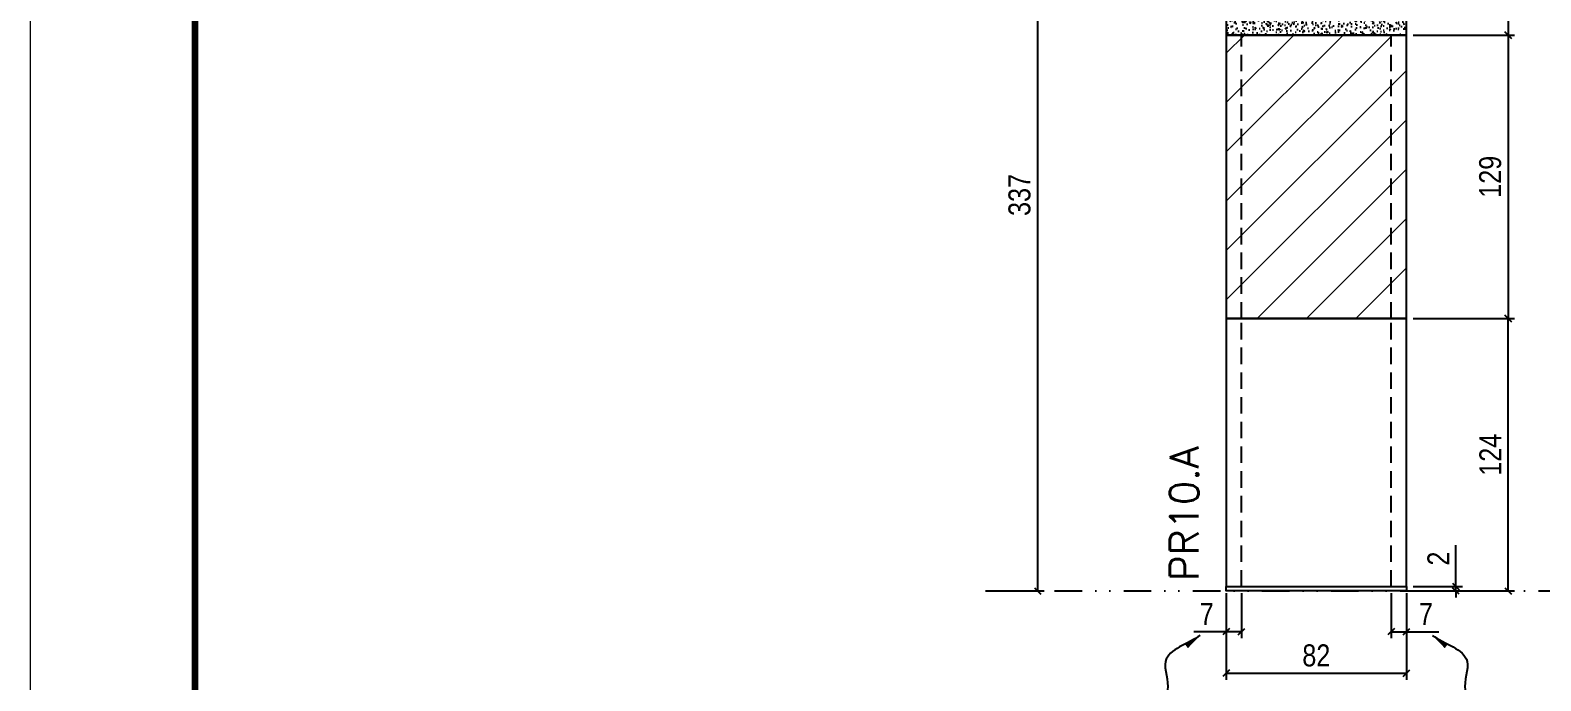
# Model space of a CAD drawing. Extents: x 2949 to 9230, y 1140 to 12527.
# Drawn here: x 2949 to 3636, y 3787 to 4083 of the extents above; entities that cross this region are included whole.
import ezdxf

# ---------------------------------------------------------------- set-up
doc = ezdxf.new("R2010")
doc.units = 0
for name, pattern in [('DASHED', [0.75, 0.5, -0.25]), ('DIVIDE2', [0.625, 0.25, -0.125, 0, -0.125, 0, -0.125]), ('HIDDEN', [0.375, 0.25, -0.125])]:
    doc.linetypes.add(name, pattern=pattern)
for name, color, linetype in [('COTA', 241, 'Continuous'), ('cotas', 4, 'Continuous'), ('Nível', 160, 'Continuous'), ('Painéis', 200, 'Continuous'), ('Sarrafo de Pressão', 42, 'HIDDEN')]:
    doc.layers.add(name, color=color, linetype=linetype)
for name, color, linetype, lineweight in [('Folhas', 255, 'Continuous', 9), ('Hachura', 251, 'Continuous', 9), ('SARRAFO DE PRESSAO', 251, 'DASHED', 9), ('Texto Seção', 7, 'Continuous', 15)]:
    doc.layers.add(name, color=color, linetype=linetype, lineweight=lineweight)
doc.styles.add('COTA TECNICA', font='techl___.ttf', dxfattribs={"height": 10})
doc.styles.add('COTA TECNICA-50', font='techl___.ttf', dxfattribs={"height": 10})
doc.styles.add('REGUA-120', font='ROMANS.shx', dxfattribs={"height": 15})
doc.styles.get("Standard").update_dxf_attribs({"font": 'arial.ttf'})
doc.dimstyles.new('COTA PAINEL-50', dxfattribs={"dimtxt": 10, "dimasz": 3, "dimexe": 3, "dimexo": 3, "dimgap": 3, "dimtad": 1, "dimdec": 1, "dimzin": 12, "dimdsep": 46, "dimtxsty": 'COTA TECNICA-50', "dimblk1": 'OBLIQUE', "dimblk2": 'OBLIQUE', "dimsah": 1, "dimcen": 0.9, "dimclrd": 4, "dimclre": 4, "dimclrt": 240, "dimadec": 1, "dimazin": 3, "dimtfac": 1, "dimtdec": 1, "dimtmove": 0, "dimatfit": 3, "dimfxl": 1, "dimtolj": 1, "dimtzin": 12, "dimarcsym": 0})
doc.dimstyles.new('PAINEL', dxfattribs={"dimtxt": 10, "dimasz": 3, "dimexe": 3, "dimexo": 3, "dimgap": 3, "dimtad": 1, "dimdec": 1, "dimzin": 12, "dimdsep": 46, "dimtxsty": 'COTA TECNICA', "dimblk1": 'OBLIQUE', "dimblk2": 'OBLIQUE', "dimsah": 1, "dimcen": 0.9, "dimclrd": 4, "dimclre": 4, "dimclrt": 240, "dimadec": 1, "dimazin": 3, "dimtfac": 1, "dimtdec": 1, "dimtmove": 0, "dimatfit": 3, "dimfxl": 1, "dimtolj": 1, "dimtzin": 12, "dimarcsym": 0})
doc.dimstyles.get("Standard").update_dxf_attribs({"dimtxt": 0.18, "dimasz": 0.18, "dimexe": 0.18, "dimexo": 0.0625, "dimgap": 0.09, "dimtad": 0, "dimtih": 1, "dimtoh": 1, "dimdec": 4, "dimzin": 0, "dimdsep": 46, "dimtxsty": 'Standard', "dimcen": 0.09, "dimadec": 0, "dimazin": 0, "dimtfac": 1, "dimtdec": 4, "dimtofl": 0, "dimtmove": 0, "dimatfit": 3, "dimfxl": 1, "dimtolj": 1, "dimtzin": 0, "dimarcsym": 0})

# ---------------------------------------------------------------- blocks, each defined once
blk = doc.blocks.new('9999999999')
at = {"layer": 'Folhas'}
blk.add_lwpolyline([(98138.98, 34190.21), (99623.98, 34190.21), (99623.98, 35240.21), (98138.98, 35240.21)], close=True, dxfattribs=at)
at = {"layer": 'Folhas', "color": 30, "const_width": 3}
blk.add_lwpolyline([(98213.98, 34230.21), (99583.98, 34230.21), (99583.98, 35200.21), (98213.98, 35200.21)], close=True, dxfattribs=at)
blk = doc.blocks.new('_Oblique')
at = {"color": 0, "linetype": 'ByBlock', "lineweight": -2}
blk.add_line((-0.5, -0.5), (0.5, 0.5), dxfattribs=at)
blk = doc.blocks.new('*D1966')
at = {"layer": 'cotas', "color": 4, "linetype": 'ByBlock', "lineweight": -2, "transparency": 16777216}
for p, q in [((3386.69, 4164.99), (3410.41, 4164.99)), ((3407.41, 4164.99), (3407.41, 3827.99)), ((3386.69, 3827.99), (3410.41, 3827.99))]:
    blk.add_line(p, q, dxfattribs=at)
at = {"layer": 'Defpoints', "color": 0, "linetype": 'ByBlock', "transparency": 16777216}
for p in [(3383.69, 4164.99), (3383.69, 3827.99), (3407.41, 3827.99)]:
    blk.add_point(p, dxfattribs=at)
at = {"layer": 'cotas', "color": 4, "linetype": 'ByBlock', "lineweight": -2, "transparency": 16777216, "xscale": 3, "yscale": 3, "zscale": 3}
for p, rotation in [((3407.41, 4164.99), 90), ((3407.41, 3827.99), 270)]:
    blk.add_blockref('_Oblique', p, dxfattribs=dict(at, rotation=rotation))
at = {"layer": 'cotas', "color": 240, "linetype": 'ByBlock', "transparency": 16777216, "insert": (3399.19, 4008.22), "char_height": 10, "attachment_point": 5, "rotation": 90, "style": 'COTA TECNICA'}
blk.add_mtext('\\A1;337', dxfattribs=at)
blk = doc.blocks.new('*D1518')
at = {"layer": 'COTA', "color": 4, "lineweight": -2, "transparency": 16777216}
for p, q in [((3493.21, 3826.99), (3493.21, 3787.54)), ((3575.21, 3826.99), (3575.21, 3787.54)), ((3493.21, 3790.54), (3575.21, 3790.54))]:
    blk.add_line(p, q, dxfattribs=at)
at = {"layer": 'Defpoints', "color": 0, "transparency": 16777216}
for p in [(3493.21, 3829.99), (3575.21, 3829.99), (3575.21, 3790.54)]:
    blk.add_point(p, dxfattribs=at)
at = {"layer": 'COTA', "color": 4, "lineweight": -2, "transparency": 16777216, "xscale": 3, "yscale": 3, "zscale": 3, "rotation": 180}
blk.add_blockref('_Oblique', (3493.21, 3790.54), dxfattribs=at)
at = {"layer": 'COTA', "color": 4, "lineweight": -2, "transparency": 16777216, "xscale": 3, "yscale": 3, "zscale": 3}
blk.add_blockref('_Oblique', (3575.21, 3790.54), dxfattribs=at)
at = {"layer": 'COTA', "color": 240, "transparency": 16777216, "insert": (3534.21, 3798.63), "char_height": 10, "attachment_point": 5, "style": 'COTA TECNICA'}
blk.add_mtext('\\A1;82', dxfattribs=at)
blk = doc.blocks.new('*D1519')
at = {"layer": 'COTA', "color": 4, "lineweight": -2, "transparency": 16777216}
for p, q in [((3493.21, 3824.99), (3493.21, 3806.48)), ((3500.21, 3826.99), (3500.21, 3806.48)), ((3493.21, 3809.48), (3478.48, 3809.48)), ((3500.21, 3809.48), (3493.21, 3809.48))]:
    blk.add_line(p, q, dxfattribs=at)
at = {"layer": 'Defpoints', "color": 0, "transparency": 16777216}
for p in [(3500.21, 3829.99), (3493.21, 3827.99), (3493.21, 3809.48)]:
    blk.add_point(p, dxfattribs=at)
at = {"layer": 'COTA', "color": 4, "lineweight": -2, "transparency": 16777216, "xscale": 3, "yscale": 3, "zscale": 3, "rotation": 180}
blk.add_blockref('_Oblique', (3493.21, 3809.48), dxfattribs=at)
at = {"layer": 'COTA', "color": 4, "lineweight": -2, "transparency": 16777216, "xscale": 3, "yscale": 3, "zscale": 3}
blk.add_blockref('_Oblique', (3500.21, 3809.48), dxfattribs=at)
at = {"layer": 'COTA', "color": 240, "transparency": 16777216, "insert": (3484.35, 3817.55), "char_height": 10, "attachment_point": 5, "style": 'COTA TECNICA-50'}
blk.add_mtext('\\A1;7', dxfattribs=at)
blk = doc.blocks.new('*D1520')
at = {"layer": 'COTA', "color": 4, "lineweight": -2, "transparency": 16777216}
for p, q in [((3568.21, 3826.99), (3568.21, 3806.48)), ((3575.21, 3824.99), (3575.21, 3806.48)), ((3568.21, 3809.48), (3575.21, 3809.48)), ((3575.21, 3809.48), (3589.94, 3809.48))]:
    blk.add_line(p, q, dxfattribs=at)
at = {"layer": 'Defpoints', "color": 0, "transparency": 16777216}
for p in [(3568.21, 3829.99), (3575.21, 3827.99), (3575.21, 3809.48)]:
    blk.add_point(p, dxfattribs=at)
at = {"layer": 'COTA', "color": 4, "lineweight": -2, "transparency": 16777216, "xscale": 3, "yscale": 3, "zscale": 3, "rotation": 180}
blk.add_blockref('_Oblique', (3568.21, 3809.48), dxfattribs=at)
at = {"layer": 'COTA', "color": 4, "lineweight": -2, "transparency": 16777216, "xscale": 3, "yscale": 3, "zscale": 3}
blk.add_blockref('_Oblique', (3575.21, 3809.48), dxfattribs=at)
at = {"layer": 'COTA', "color": 240, "transparency": 16777216, "insert": (3584.08, 3817.55), "char_height": 10, "attachment_point": 5, "style": 'COTA TECNICA-50'}
blk.add_mtext('\\A1;7', dxfattribs=at)
blk = doc.blocks.new('*D1521')
at = {"layer": 'COTA', "color": 4, "lineweight": -2, "transparency": 16777216}
for p, q in [((3578.21, 3951.99), (3624.45, 3951.99)), ((3621.45, 3827.99), (3621.45, 3951.99)), ((3578.21, 3827.99), (3624.45, 3827.99))]:
    blk.add_line(p, q, dxfattribs=at)
at = {"layer": 'Defpoints', "color": 0, "transparency": 16777216}
for p in [(3575.21, 3951.99), (3621.45, 3951.99), (3575.21, 3827.99)]:
    blk.add_point(p, dxfattribs=at)
at = {"layer": 'COTA', "color": 4, "lineweight": -2, "transparency": 16777216, "xscale": 3, "yscale": 3, "zscale": 3}
for p, rotation in [((3621.45, 3951.99), 90), ((3621.45, 3827.99), 270)]:
    blk.add_blockref('_Oblique', p, dxfattribs=dict(at, rotation=rotation))
at = {"layer": 'COTA', "color": 240, "transparency": 16777216, "insert": (3613.38, 3889.99), "char_height": 10, "attachment_point": 5, "rotation": 90, "style": 'COTA TECNICA-50'}
blk.add_mtext('\\A1;124', dxfattribs=at)
blk = doc.blocks.new('*D1522')
at = {"layer": 'COTA', "color": 4, "lineweight": -2, "transparency": 16777216}
for p, q in [((3597.74, 3829.99), (3597.74, 3848.79)), ((3578.21, 3829.99), (3600.74, 3829.99)), ((3597.74, 3827.99), (3597.74, 3829.99)), ((3578.21, 3827.99), (3600.74, 3827.99)), ((3597.74, 3827.99), (3597.74, 3824.99))]:
    blk.add_line(p, q, dxfattribs=at)
at = {"layer": 'Defpoints', "color": 0, "transparency": 16777216}
for p in [(3575.21, 3829.99), (3575.21, 3827.99), (3597.74, 3827.99)]:
    blk.add_point(p, dxfattribs=at)
at = {"layer": 'COTA', "color": 4, "lineweight": -2, "transparency": 16777216, "xscale": 3, "yscale": 3, "zscale": 3}
for p, rotation in [((3597.74, 3829.99), 270), ((3597.74, 3827.99), 90)]:
    blk.add_blockref('_Oblique', p, dxfattribs=dict(at, rotation=rotation))
at = {"layer": 'COTA', "color": 240, "transparency": 16777216, "insert": (3589.74, 3842.74), "char_height": 10, "attachment_point": 5, "rotation": 90, "style": 'COTA TECNICA-50'}
blk.add_mtext('\\A1;2', dxfattribs=at)
blk = doc.blocks.new('*D1523')
at = {"layer": 'COTA', "color": 4, "linetype": 'ByBlock', "lineweight": -2, "transparency": 16777216}
for p, q in [((3578.21, 4080.99), (3624.45, 4080.99)), ((3621.45, 4080.99), (3621.45, 3951.99)), ((3578.21, 3951.99), (3624.45, 3951.99))]:
    blk.add_line(p, q, dxfattribs=at)
at = {"layer": 'Defpoints', "color": 0, "linetype": 'ByBlock', "transparency": 16777216}
for p in [(3575.21, 4080.99), (3575.21, 3951.99), (3621.45, 3951.99)]:
    blk.add_point(p, dxfattribs=at)
at = {"layer": 'COTA', "color": 4, "linetype": 'ByBlock', "lineweight": -2, "transparency": 16777216, "xscale": 3, "yscale": 3, "zscale": 3}
for p, rotation in [((3621.45, 4080.99), 90), ((3621.45, 3951.99), 270)]:
    blk.add_blockref('_Oblique', p, dxfattribs=dict(at, rotation=rotation))
at = {"layer": 'COTA', "color": 240, "linetype": 'ByBlock', "transparency": 16777216, "insert": (3613.36, 4016.49), "char_height": 10, "attachment_point": 5, "rotation": 90, "style": 'COTA TECNICA'}
blk.add_mtext('\\A1;129', dxfattribs=at)
blk = doc.blocks.new('*D2112')
at = {"layer": 'COTA', "color": 4, "linetype": 'ByBlock', "lineweight": -2, "transparency": 16777216}
for p, q in [((3578.21, 4164.99), (3624.45, 4164.99)), ((3621.45, 4164.99), (3621.45, 4080.99)), ((3578.21, 4080.99), (3624.45, 4080.99))]:
    blk.add_line(p, q, dxfattribs=at)
at = {"layer": 'Defpoints', "color": 0, "linetype": 'ByBlock', "transparency": 16777216}
for p in [(3575.21, 4164.99), (3575.21, 4080.99), (3621.45, 4080.99)]:
    blk.add_point(p, dxfattribs=at)
at = {"layer": 'COTA', "color": 4, "linetype": 'ByBlock', "lineweight": -2, "transparency": 16777216, "xscale": 3, "yscale": 3, "zscale": 3}
for p, rotation in [((3621.45, 4164.99), 90), ((3621.45, 4080.99), 270)]:
    blk.add_blockref('_Oblique', p, dxfattribs=dict(at, rotation=rotation))
at = {"layer": 'COTA', "color": 240, "linetype": 'ByBlock', "transparency": 16777216, "insert": (3613.36, 4122.99), "char_height": 10, "attachment_point": 5, "rotation": 90, "style": 'COTA TECNICA'}
blk.add_mtext('\\A1;84', dxfattribs=at)

msp = doc.modelspace()

# ---------------------------------------------------------------- hatches: boundary and pattern name
at = {"layer": 'COTA', "linetype": 'ByBlock'}
h = msp.add_hatch(dxfattribs=at)
h.set_pattern_fill('AR-CONC', color=256, scale=0.03)
h.set_pattern_definition([(50, (-130872.9546, -23902.0456), (5.46554007, -0.47817257), [0.5715, -6.2865]), (355, (-130872.9546, -23902.0456), (-1.05730264, 5.73170536), [0.4572, -5.02921753]), (100.4514447, (-130872.499, -23902.0855), (4.40823741, 5.25353256), [0.48570026, -5.34270734]), (46.1842, (-130872.9546, -23900.5216), (8.13237123, -1.26126984), [0.85725, -9.42975]), (96.6355576, (-130872.277, -23900.627), (7.122124, 7.42278374), [0.7285507, -8.01406824]), (351.184151, (-130872.9546, -23900.522), (7.122124, 7.42278374), [0.685799, -7.54379196]), (21, (-130872.1926, -23900.9026), (4.54843174, -3.06795595), [0.5715, -6.2865]), (326, (-130872.1926, -23900.9026), (1.85406085, 5.52563898), [0.4572, -5.0292]), (71.451445, (-130871.8135, -23901.1583), (6.40249258, 2.45768307), [0.48570026, -5.34269813]), (37.5, (-130872.9546, -23902.0456), (0.092658098, 2.536651166), [0, -4.96824, 0, -5.1054, 0, -5.04825]), (7.5, (-130872.9546, -23902.0456), (2.004589875, 3.005417245), [0, -2.91084, 0, -4.85394, 0, -1.92405]), (327.5, (-130874.6538, -23902.0456), (4.067717855, -0.17186232), [0, -1.905, 0, -5.9436, 0, -7.8867]), (317.5, (-130875.4158, -23902.0456), (4.44387544, 0.76279473), [0, -2.4765, 0, -3.94716, 0, -5.6007])])
h.paths.add_polyline_path([(3575.21, 4164.99), (3493.21, 4164.99), (3493.21, 4080.99), (3575.21, 4080.99)])
at = {"layer": 'Hachura', "linetype": 'ByBlock'}
h = msp.add_hatch(dxfattribs=at)
h.set_pattern_fill('ANSI31', color=256, scale=5)
h.set_pattern_definition([(45, (-126071.967, -22713.47), (-11.2253202, 11.2253202), [])])
h.paths.add_polyline_path([(3575.21, 4080.99), (3493.21, 4080.99), (3493.21, 3951.99), (3575.21, 3951.99)])

# ---------------------------------------------------------------- linework, layer by layer
at = {"layer": 'COTA', "linetype": 'ByBlock'}
msp.add_lwpolyline([(3493.21, 4080.99), (3575.21, 4080.99), (3575.21, 4164.99), (3493.21, 4164.99)], close=True, dxfattribs=at)
at = {"layer": 'Nível', "color": 4, "linetype": 'DIVIDE2', "ltscale": 50}
msp.add_line((3383.69, 3827.99), (4394.03, 3827.99), dxfattribs=at)
at = {"layer": 'Painéis'}
for points in [[(3493.21, 3951.99), (3575.21, 3951.99), (3575.21, 4080.99), (3493.21, 4080.99)], [(3493.21, 3829.99), (3575.21, 3829.99), (3575.21, 3951.99), (3493.21, 3951.99)], [(3493.21, 3829.99), (3575.21, 3829.99), (3575.21, 3827.99), (3493.21, 3827.99)]]:
    msp.add_lwpolyline(points, close=True, dxfattribs=at)
at = {"layer": 'Sarrafo de Pressão', "ltscale": 30}
for p, q in [((3500.21, 3951.99), (3500.21, 4080.99)), ((3568.21, 3951.99), (3568.21, 4080.99)), ((3500.21, 3829.99), (3500.21, 3951.99)), ((3568.21, 3829.99), (3568.21, 3951.99))]:
    msp.add_line(p, q, dxfattribs=at)

# ---------------------------------------------------------------- block references
at = {"layer": 'SARRAFO DE PRESSAO', "color": 6, "linetype": 'ByBlock'}
msp.add_blockref('9999999999', (-95189.94, -30753.5), dxfattribs=at)

# ---------------------------------------------------------------- texts
at = {"layer": 'Texto Seção', "style": 'REGUA-120'}
msp.add_text('PR10.A', height=13, rotation=90, dxfattribs=at).set_placement((3480.59, 3832.51))

# ---------------------------------------------------------------- dimensions: what is measured, and where the dimension line sits
at = {"layer": 'COTA', "linetype": 'ByBlock'}
for base, p1, p2, picture, middle in [((3621.45, 4080.99), (3575.21, 4164.99), (3575.21, 4080.99), '*D2112', (3613.36, 4122.99)), ((3621.45, 3951.99), (3575.21, 4080.99), (3575.21, 3951.99), '*D1523', (3613.36, 4016.49))]:
    dim = msp.add_linear_dim(base=base, p1=p1, p2=p2, angle=90, dimstyle='PAINEL', dxfattribs=at)
    dim.commit()
    dim.dimension.update_dxf_attribs({"geometry": picture, "text_midpoint": middle})
at = {"layer": 'COTA'}
for base, p1, p2, angle, picture, middle in [((3621.45, 3951.99), (3575.21, 3827.99), (3575.21, 3951.99), 90, '*D1521', (3613.38, 3889.99)), ((3493.21, 3809.48), (3500.21, 3829.99), (3493.21, 3827.99), 180, '*D1519', (3484.35, 3817.55))]:
    dim = msp.add_linear_dim(base=base, p1=p1, p2=p2, angle=angle, dimstyle='COTA PAINEL-50', dxfattribs=at)
    dim.commit()
    dim.dimension.update_dxf_attribs({"geometry": picture, "text_midpoint": middle})
dim = msp.add_linear_dim(base=(3597.74, 3827.99), p1=(3575.21, 3829.99), p2=(3575.21, 3827.99), angle=90, dimstyle='COTA PAINEL-50', dxfattribs=at)
dim.commit()
dim.dimension.update_dxf_attribs({"geometry": '*D1522', "text_midpoint": (3597.74, 3842.74), "dimtype": 160})
dim = msp.add_linear_dim(base=(3575.21, 3790.54), p1=(3493.21, 3829.99), p2=(3575.21, 3829.99), dimstyle='PAINEL', override={"dimarcsym": 2}, dxfattribs=at)
dim.commit()
dim.dimension.update_dxf_attribs({"geometry": '*D1518', "text_midpoint": (3534.21, 3798.63)})
dim = msp.add_linear_dim(base=(3575.21, 3809.48), p1=(3568.21, 3829.99), p2=(3575.21, 3827.99), dimstyle='COTA PAINEL-50', dxfattribs=at)
dim.commit()
dim.dimension.update_dxf_attribs({"geometry": '*D1520', "text_midpoint": (3584.08, 3817.55)})
at = {"layer": 'cotas', "linetype": 'ByBlock'}
dim = msp.add_linear_dim(base=(3407.41, 3827.99), p1=(3383.69, 4164.99), p2=(3383.69, 3827.99), angle=90, dimstyle='PAINEL', dxfattribs=at)
dim.commit()
dim.dimension.update_dxf_attribs({"geometry": '*D1966', "text_midpoint": (3407.41, 4008.22), "dimtype": 160})

# ---------------------------------------------------------------- leaders
at = {"layer": 'COTA', "path_type": 1}
for points in [[(3481.38, 3807.81), (3465.6, 3795.98), (3466.52, 3782.97), (3460.97, 3773.19)], [(3587.04, 3807.81), (3602.83, 3795.98), (3601.9, 3782.97), (3607.45, 3773.19)]]:
    msp.add_leader(points, dimstyle='Standard', override={"dimasz": 8}, dxfattribs=at)

doc.saveas('drawing.dxf')
